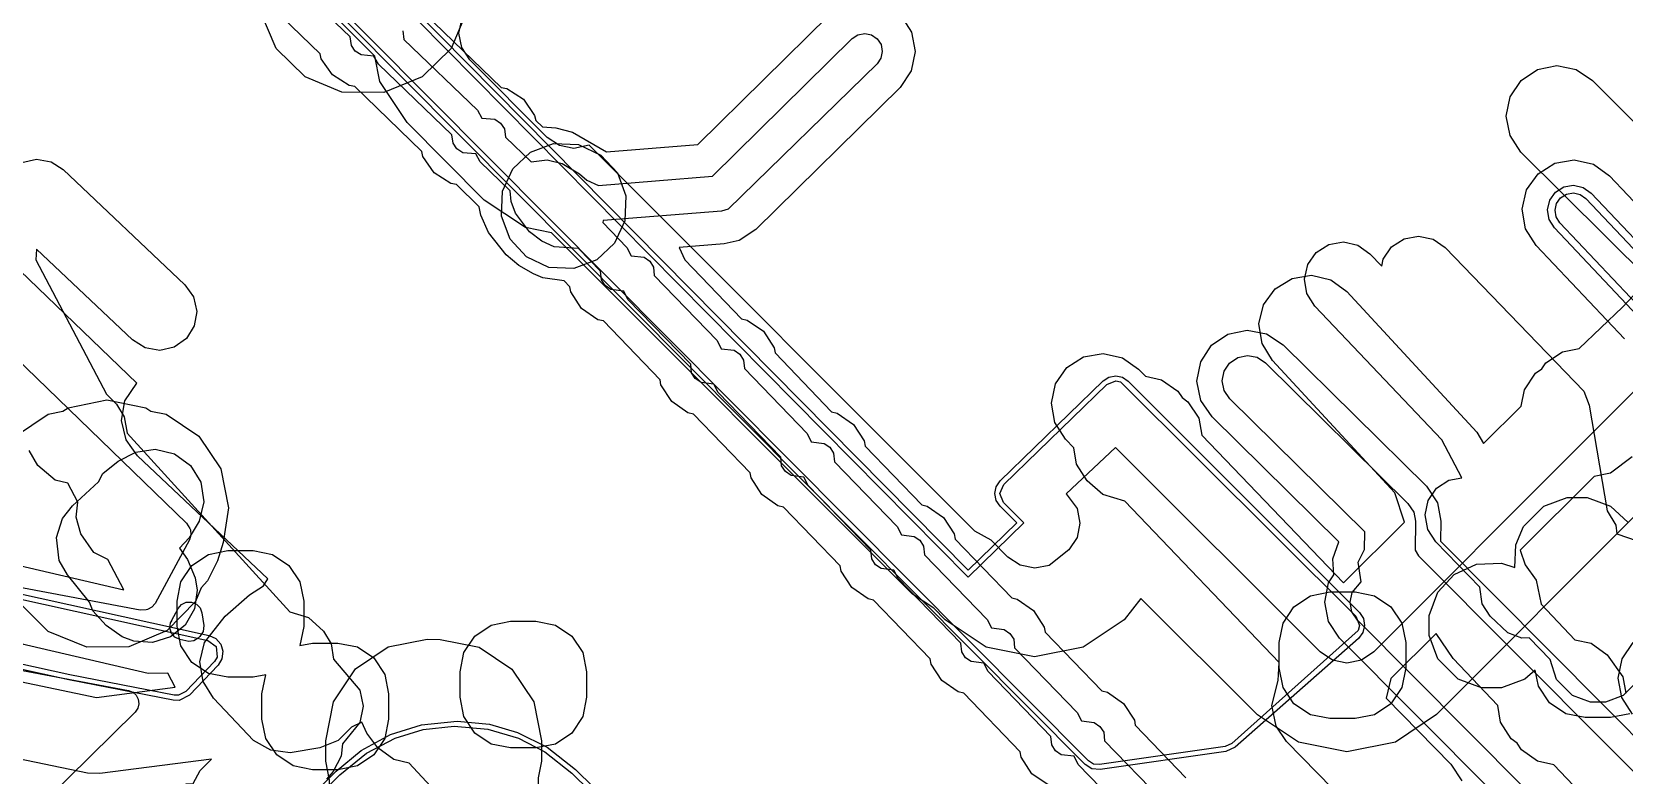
# Model space of a CAD drawing. Header units: metres. Extents: x -2677 to -840, y 169 to 1487.
# Drawn here: x -1924.5 to -1861.6, y 1100 to 1129.4 of the extents above; entities that cross this region are included whole.
import ezdxf

# ---------------------------------------------------------------- set-up
doc = ezdxf.new("R2010")
doc.units = ezdxf.units.M
doc.layers.add('AI_GREENING_EXCLUSIONS', color=1, linetype='Continuous')
doc.layers.add('AI_GREENING_LAWN', color=82, linetype='Continuous')

msp = doc.modelspace()

# ---------------------------------------------------------------- linework, layer by layer
at = {"layer": 'AI_GREENING_EXCLUSIONS'}
for points in [[(-1921.599, 1142.568), (-1887.53, 1108.111), (-1885.615, 1109.978), (-1886.272, 1110.635), (-1886.425, 1110.865), (-1886.477, 1111.136), (-1886.421, 1111.406), (-1886.264, 1111.633), (-1882.196, 1115.579), (-1881.97, 1115.727), (-1881.704, 1115.777), (-1881.439, 1115.723), (-1881.214, 1115.572), (-1872.083, 1106.442), (-1872.083, 1106.442), (-1871.927, 1106.205), (-1871.878, 1105.925), (-1871.945, 1105.649), (-1872.115, 1105.422), (-1876.986, 1101.124), (-1877.35, 1100.955), (-1882.32, 1100.244), (-1882.641, 1100.273), (-1882.915, 1100.443), (-1925.531, 1143.295)], [(-1921.883, 1142.569), (-1887.533, 1107.83), (-1885.33, 1109.977), (-1886.13, 1110.777), (-1886.277, 1111.134), (-1886.125, 1111.489), (-1882.057, 1115.436), (-1881.705, 1115.577), (-1881.516, 1115.538), (-1872.224, 1106.301), (-1872.078, 1105.931), (-1872.126, 1105.734), (-1877.118, 1101.274), (-1877.118, 1101.274), (-1877.378, 1101.153), (-1882.348, 1100.442), (-1882.578, 1100.462), (-1882.773, 1100.584), (-1925.353, 1143.382)], [(-1880.94, 1098.126), (-1883.185, 1100.443), (-1883.351, 1100.771), (-1883.856, 1100.832), (-1884.081, 1100.988), (-1884.229, 1101.217), (-1884.263, 1101.556), (-1886.74, 1104.113), (-1886.906, 1104.441), (-1887.412, 1104.503), (-1887.637, 1104.658), (-1887.785, 1104.888), (-1887.819, 1105.227), (-1890.296, 1107.784), (-1890.462, 1108.112), (-1890.968, 1108.173), (-1891.193, 1108.328), (-1891.341, 1108.558), (-1891.375, 1108.897), (-1893.852, 1111.454), (-1894.018, 1111.782), (-1894.524, 1111.843), (-1894.748, 1111.999), (-1894.897, 1112.228), (-1894.93, 1112.567), (-1897.408, 1115.124), (-1897.574, 1115.452), (-1898.08, 1115.514), (-1898.304, 1115.669), (-1898.452, 1115.899), (-1898.486, 1116.238), (-1900.963, 1118.795), (-1901.13, 1119.123), (-1901.635, 1119.184), (-1901.86, 1119.339), (-1902.008, 1119.569), (-1902.042, 1119.908), (-1902.912, 1120.806), (-1903.875, 1120.871), (-1904.366, 1121.098), (-1904.849, 1121.465), (-1905.401, 1122.193), (-1905.57, 1122.656), (-1905.609, 1123.074), (-1906.799, 1124.218), (-1906.977, 1124.54), (-1907.485, 1124.583), (-1907.715, 1124.73), (-1907.871, 1124.954), (-1907.917, 1125.292), (-1910.814, 1128.076), (-1910.992, 1128.398), (-1911.5, 1128.441), (-1911.73, 1128.588), (-1911.886, 1128.812), (-1911.932, 1129.15), (-1914.83, 1131.934)], [(-1884.373, 1099.639), (-1885.015, 1100.083), (-1885.438, 1100.739), (-1885.474, 1100.939), (-1887.708, 1103.262), (-1887.929, 1103.31), (-1888.571, 1103.754), (-1888.994, 1104.409), (-1889.03, 1104.609), (-1891.264, 1106.933), (-1891.484, 1106.98), (-1892.126, 1107.424), (-1892.55, 1108.079), (-1892.586, 1108.279), (-1894.82, 1110.603), (-1895.04, 1110.65), (-1895.682, 1111.094), (-1896.105, 1111.75), (-1896.142, 1111.949), (-1898.376, 1114.273), (-1898.596, 1114.321), (-1899.238, 1114.764), (-1899.661, 1115.42), (-1899.698, 1115.62), (-1901.932, 1117.944), (-1902.152, 1117.991), (-1902.794, 1118.435), (-1903.217, 1119.09), (-1903.253, 1119.29), (-1903.482, 1119.526), (-1904.319, 1119.649), (-1904.69, 1119.8), (-1905.271, 1120.138), (-1905.777, 1120.554), (-1906.467, 1121.433), (-1906.771, 1122.122), (-1906.833, 1122.448), (-1907.736, 1123.333), (-1907.958, 1123.372), (-1908.615, 1123.793), (-1909.062, 1124.433), (-1909.105, 1124.631), (-1911.751, 1127.191), (-1911.973, 1127.23), (-1912.631, 1127.651), (-1913.077, 1128.291), (-1913.121, 1128.489), (-1915.767, 1131.049)], [(-1853.064, 1118.404), (-1869.041, 1102.413), (-1870.663, 1101.328), (-1872.576, 1100.947), (-1874.489, 1101.327), (-1876.112, 1102.41), (-1880.707, 1107), (-1881.367, 1106.153), (-1882.991, 1105.069), (-1884.906, 1104.689), (-1886.821, 1105.072), (-1888.442, 1106.158), (-1888.89, 1106.607), (-1889.735, 1107.171), (-1903.989, 1121.424), (-1905.016, 1121.63), (-1906.638, 1122.717), (-1909.683, 1125.771), (-1910.764, 1127.393), (-1910.962, 1128.398), (-1912.483, 1129.919)], [(-1908.62, 1129.712), (-1905.974, 1127.152), (-1905.752, 1127.113), (-1905.095, 1126.692), (-1904.648, 1126.052), (-1904.605, 1125.854), (-1904.339, 1125.598), (-1903.806, 1125.566), (-1903.148, 1125.392), (-1901.811, 1124.623), (-1898.207, 1124.913), (-1893.024, 1130.013)], [(-1855.54, 1120.878), (-1871.517, 1104.887), (-1872.003, 1104.561), (-1872.577, 1104.447), (-1873.151, 1104.561), (-1873.638, 1104.886), (-1881.711, 1112.952), (-1883.656, 1111.13), (-1883.233, 1110.546), (-1883.119, 1109.972), (-1883.233, 1109.398), (-1883.558, 1108.911), (-1884.329, 1108.303), (-1884.903, 1108.189), (-1885.478, 1108.304), (-1885.964, 1108.63), (-1886.625, 1109.292), (-1887.261, 1109.646), (-1902.495, 1124.88), (-1903.098, 1124.747), (-1903.673, 1124.862), (-1904.159, 1125.188), (-1907.204, 1128.242), (-1907.529, 1128.729), (-1907.642, 1129.302), (-1907.513, 1129.898)], [(-1890.195, 1129.991), (-1889.767, 1129.338), (-1889.621, 1128.572), (-1889.779, 1127.808), (-1890.218, 1127.162), (-1895.92, 1121.552), (-1896.572, 1121.124), (-1897.162, 1120.984), (-1898.936, 1120.842), (-1898.712, 1120.351), (-1896.478, 1118.027), (-1896.257, 1117.98), (-1895.616, 1117.536), (-1895.192, 1116.88), (-1895.156, 1116.681), (-1892.922, 1114.357), (-1892.702, 1114.309), (-1892.06, 1113.866), (-1891.637, 1113.21), (-1891.6, 1113.01), (-1889.366, 1110.686), (-1889.146, 1110.639), (-1888.504, 1110.195), (-1888.081, 1109.54), (-1888.044, 1109.34), (-1885.81, 1107.016), (-1885.59, 1106.969), (-1884.948, 1106.525), (-1884.525, 1105.869), (-1884.489, 1105.67), (-1882.255, 1103.346), (-1882.034, 1103.298), (-1881.392, 1102.855), (-1880.969, 1102.199), (-1880.933, 1101.999), (-1878.931, 1099.915)], [(-1909.854, 1129.389), (-1909.808, 1129.051), (-1906.911, 1126.267), (-1906.733, 1125.945), (-1906.225, 1125.902), (-1905.995, 1125.755), (-1905.839, 1125.531), (-1905.793, 1125.193), (-1904.782, 1124.222), (-1904.16, 1124.3), (-1903.565, 1124.161), (-1902.873, 1123.756), (-1902.591, 1123.5), (-1902.133, 1123.293), (-1897.632, 1123.655), (-1892.112, 1129.087), (-1891.883, 1129.237), (-1891.615, 1129.288), (-1891.348, 1129.232), (-1891.122, 1129.079), (-1890.972, 1128.85), (-1890.921, 1128.582), (-1890.976, 1128.315), (-1891.13, 1128.089), (-1897.004, 1122.354), (-1897.266, 1122.28), (-1901.938, 1121.904), (-1901.952, 1121.827), (-1901.002, 1120.846), (-1900.836, 1120.518), (-1900.33, 1120.457), (-1900.105, 1120.302), (-1899.957, 1120.072), (-1899.923, 1119.733), (-1897.446, 1117.176), (-1897.28, 1116.848), (-1896.774, 1116.787), (-1896.549, 1116.631), (-1896.401, 1116.402), (-1896.367, 1116.063), (-1893.89, 1113.506), (-1893.724, 1113.178), (-1893.218, 1113.116), (-1892.994, 1112.961), (-1892.845, 1112.731), (-1892.812, 1112.392), (-1890.334, 1109.835), (-1890.168, 1109.507), (-1889.662, 1109.446), (-1889.438, 1109.291), (-1889.29, 1109.061), (-1889.256, 1108.722), (-1886.779, 1106.165), (-1886.612, 1105.837), (-1886.107, 1105.776), (-1885.882, 1105.62), (-1885.734, 1105.391), (-1885.7, 1105.052), (-1883.223, 1102.495), (-1883.057, 1102.167), (-1882.551, 1102.105), (-1882.326, 1101.95), (-1882.178, 1101.721), (-1882.144, 1101.381), (-1879.899, 1099.064)], [(-1871.323, 1097.647), (-1874.964, 1101.35), (-1875.372, 1101.954), (-1875.538, 1102.769), (-1875.292, 1103.757), (-1875.251, 1104.473), (-1881.344, 1110.83), (-1882.216, 1111.093), (-1882.829, 1111.634), (-1883.248, 1112.29), (-1883.363, 1112.937), (-1883.69, 1113.278), (-1884.109, 1113.936), (-1884.109, 1113.936), (-1884.245, 1114.704), (-1884.077, 1115.466), (-1883.629, 1116.106), (-1882.971, 1116.525), (-1882.203, 1116.661), (-1881.441, 1116.493), (-1880.802, 1116.046), (-1880.535, 1115.767), (-1879.892, 1115.626), (-1879.251, 1115.181), (-1879.086, 1114.923), (-1878.851, 1114.76), (-1878.428, 1114.104), (-1878.309, 1113.444), (-1872.716, 1107.608), (-1870.305, 1110.005), (-1870.682, 1111.158), (-1875.519, 1116.39), (-1875.927, 1117.056), (-1876.049, 1117.826), (-1875.867, 1118.585), (-1875.408, 1119.216), (-1874.743, 1119.624), (-1873.972, 1119.746), (-1873.213, 1119.564), (-1872.582, 1119.105), (-1867.449, 1113.553), (-1867.179, 1113.112), (-1865.693, 1114.588), (-1865.564, 1115.234), (-1865.13, 1115.882), (-1864.875, 1116.052), (-1864.716, 1116.29), (-1864.068, 1116.725), (-1863.411, 1116.856), (-1861.695, 1118.491), (-1860.656, 1119.594), (-1865.702, 1124.609), (-1866.135, 1125.258), (-1866.287, 1126.024), (-1866.135, 1126.789), (-1865.701, 1127.438), (-1865.053, 1127.871), (-1864.287, 1128.023), (-1863.522, 1127.871), (-1862.873, 1127.437), (-1858.796, 1123.359)], [(-1924.892, 1124.199), (-1924.32, 1124.325), (-1923.744, 1124.222), (-1923.259, 1123.915), (-1918.46, 1119.373), (-1918.121, 1118.895), (-1917.991, 1118.324), (-1918.09, 1117.747), (-1918.401, 1117.252), (-1918.879, 1116.914), (-1919.45, 1116.784), (-1920.027, 1116.882), (-1920.522, 1117.194), (-1924.314, 1120.783), (-1924.346, 1120.351), (-1921.55, 1115.055), (-1921.155, 1114.661), (-1920.852, 1114.16), (-1920.742, 1113.524), (-1914.309, 1106.475), (-1913.572, 1106.241), (-1912.983, 1105.711), (-1912.679, 1105.21), (-1912.596, 1104.606), (-1911.557, 1103.373), (-1911.415, 1102.743), (-1911.555, 1102.102), (-1912.23, 1101.259), (-1912.292, 1100.773), (-1912.603, 1100.172), (-1912.872, 1099.87)], [(-1861.619, 1117.24), (-1865.107, 1120.925), (-1865.523, 1121.586), (-1865.654, 1122.355), (-1865.481, 1123.116), (-1865.029, 1123.753), (-1864.369, 1124.168), (-1863.6, 1124.3), (-1862.839, 1124.126), (-1862.202, 1123.675), (-1859.305, 1120.615)], [(-1860.873, 1117.908), (-1864.381, 1121.613), (-1864.589, 1121.943), (-1864.654, 1122.328), (-1864.568, 1122.708), (-1864.342, 1123.027), (-1864.012, 1123.234), (-1863.627, 1123.3), (-1863.247, 1123.213), (-1862.928, 1122.988), (-1859.736, 1119.615)], [(-1860.675, 1118.134), (-1864.163, 1121.819), (-1864.308, 1122.05), (-1864.354, 1122.32), (-1864.294, 1122.586), (-1864.136, 1122.809), (-1863.905, 1122.954), (-1863.635, 1123), (-1863.369, 1122.94), (-1863.146, 1122.782), (-1859.865, 1119.315)], [(-1898.934, 1089.002), (-1909.607, 1100.504), (-1910.211, 1100.648), (-1910.844, 1101.105), (-1911.276, 1101.683), (-1911.478, 1102.118), (-1911.875, 1101.923), (-1912.413, 1101.397), (-1913.137, 1101.106), (-1914.296, 1100.903), (-1915.07, 1101.006), (-1915.745, 1101.397), (-1917.325, 1103.064), (-1917.738, 1103.726), (-1917.867, 1104.496), (-1917.691, 1105.256), (-1916.868, 1106.299), (-1915.913, 1107.137), (-1915.35, 1107.489), (-1915.185, 1107.772), (-1920.332, 1112.623), (-1920.784, 1113.259), (-1920.959, 1114.019), (-1920.829, 1114.789), (-1920.357, 1115.491), (-1926.751, 1121.636)], [(-1861.034, 1103.794), (-1861.663, 1103.165), (-1862.368, 1102.906), (-1862.962, 1102.906), (-1863.667, 1103.165), (-1864.296, 1103.794), (-1864.555, 1104.588), (-1865.383, 1105.439), (-1865.672, 1105.43), (-1866.219, 1105.636), (-1866.921, 1106.294), (-1867.239, 1106.785), (-1867.328, 1107.44), (-1869.066, 1109.227), (-1869.384, 1109.718), (-1869.491, 1110.293), (-1869.368, 1110.866), (-1869.037, 1111.348), (-1868.545, 1111.666), (-1868.039, 1111.759), (-1868.828, 1113.253), (-1873.84, 1118.529), (-1874.153, 1119.024), (-1874.252, 1119.6), (-1874.123, 1120.171), (-1873.786, 1120.649), (-1873.291, 1120.962), (-1872.714, 1121.061), (-1872.143, 1120.933), (-1871.665, 1120.595), (-1871.202, 1120.107), (-1871.143, 1120.384), (-1870.812, 1120.866), (-1870.321, 1121.185), (-1869.745, 1121.291), (-1869.173, 1121.17), (-1868.691, 1120.838), (-1863.22, 1115.175), (-1863.01, 1114.629), (-1862.293, 1110.455), (-1861.952, 1109.884), (-1861.92, 1109.544), (-1860.349, 1109.003)], [(-1860.747, 1093.258), (-1872.868, 1105.434), (-1873.3, 1106.084), (-1873.451, 1106.85), (-1873.297, 1107.615), (-1873.09, 1107.922), (-1873.127, 1108.563), (-1872.896, 1109.226), (-1877.901, 1114.16), (-1878.339, 1114.806), (-1878.497, 1115.57), (-1878.35, 1116.336), (-1877.921, 1116.988), (-1877.276, 1117.427), (-1876.511, 1117.584), (-1875.745, 1117.438), (-1875.093, 1117.009), (-1869.427, 1111.423), (-1869.005, 1110.767), (-1868.866, 1110.048), (-1868.879, 1109.251), (-1853.882, 1094.184)], [(-1858.981, 1092.902), (-1872.159, 1106.139), (-1872.375, 1106.464), (-1872.451, 1106.847), (-1872.374, 1107.23), (-1872.014, 1107.648), (-1872.137, 1108.424), (-1871.885, 1108.93), (-1871.873, 1109.622), (-1877.199, 1114.872), (-1877.418, 1115.195), (-1877.497, 1115.577), (-1877.424, 1115.96), (-1877.209, 1116.286), (-1876.886, 1116.505), (-1876.504, 1116.584), (-1876.121, 1116.511), (-1875.795, 1116.296), (-1870.164, 1110.746), (-1869.935, 1110.4), (-1869.866, 1110.041), (-1869.885, 1108.896), (-1869.743, 1108.676), (-1854.616, 1093.505)], [(-1925.153, 1113.403), (-1923.856, 1114.271), (-1923.273, 1114.386), (-1923.068, 1114.524), (-1921.537, 1114.828), (-1921.537, 1114.828), (-1920.006, 1114.524), (-1919.807, 1114.39), (-1919.204, 1114.271), (-1917.907, 1113.403), (-1917.039, 1112.106), (-1916.735, 1110.575), (-1916.942, 1109.204), (-1917.168, 1108.479), (-1917.561, 1107.689), (-1917.813, 1107.419), (-1918.04, 1106.875), (-1919.163, 1105.731), (-1920.672, 1105.084), (-1922.333, 1105.068), (-1923.855, 1105.688), (-1925.042, 1106.875)], [(-1925.794, 1108.48), (-1920.867, 1107.334), (-1921.5, 1108.534), (-1922.049, 1108.816), (-1922.562, 1109.544), (-1922.751, 1110.206), (-1922.69, 1110.789), (-1923.087, 1111.54), (-1923.584, 1111.663), (-1924.263, 1112.239), (-1924.612, 1112.832)], [(-1861.307, 1112.58), (-1862.167, 1111.939), (-1862.811, 1111.812), (-1865.735, 1108.906), (-1865.543, 1108.318), (-1865.097, 1107.712), (-1864.901, 1106.766), (-1863.575, 1105.37), (-1862.936, 1105.226), (-1862.299, 1104.776), (-1861.678, 1103.902), (-1861.566, 1103.255)], [(-1861.4, 1102.448), (-1862.165, 1102.296), (-1863.165, 1102.296), (-1863.93, 1102.448), (-1864.579, 1102.882), (-1865.013, 1103.531), (-1865.14, 1104.171), (-1865.552, 1103.811), (-1866.469, 1103.47), (-1867.261, 1103.47), (-1868.178, 1103.811), (-1868.984, 1104.617), (-1869.325, 1105.534), (-1869.325, 1106.326), (-1868.984, 1107.243), (-1868.337, 1107.942), (-1867.455, 1108.351), (-1866.469, 1108.39), (-1865.943, 1108.213), (-1865.943, 1108.213), (-1865.904, 1109.113), (-1865.602, 1109.836), (-1864.796, 1110.642), (-1863.879, 1110.983), (-1863.087, 1110.983), (-1862.17, 1110.642), (-1861.471, 1109.995)], [(-1933.161, 1108.784), (-1917.549, 1105.34), (-1917.219, 1105.095), (-1917.185, 1104.686), (-1917.294, 1104.507), (-1918.42, 1103.324), (-1918.712, 1103.174), (-1918.878, 1103.179), (-1923.004, 1103.987), (-1940.65, 1107.866)], [(-1933.118, 1108.979), (-1917.506, 1105.535), (-1917.238, 1105.413), (-1917.045, 1105.192), (-1916.959, 1104.911), (-1916.996, 1104.62), (-1917.149, 1104.369), (-1918.275, 1103.187), (-1918.684, 1102.976), (-1918.917, 1102.982), (-1923.047, 1103.791), (-1940.045, 1107.528)], [(-1927.921, 1104.334), (-1921.946, 1103.094), (-1918.838, 1103.491), (-1919.135, 1104.055), (-1919.906, 1104.031), (-1926.473, 1105.558)], [(-1860.536, 1096.363), (-1864.406, 1100.437), (-1865.049, 1100.58), (-1865.687, 1101.029), (-1865.851, 1101.288), (-1866.086, 1101.452), (-1866.505, 1102.11), (-1866.622, 1102.77), (-1868.383, 1104.627), (-1869.052, 1105.61), (-1870.836, 1103.838), (-1871.032, 1103.057), (-1868.471, 1100.452), (-1868.043, 1099.799)], [(-1861.3, 1102.435), (-1861.726, 1103.089), (-1861.87, 1103.856), (-1861.709, 1104.619), (-1861.268, 1105.263)], [(-1919.719, 1092.894), (-1912.484, 1100.181), (-1911.498, 1100.997), (-1910.346, 1101.626), (-1909.114, 1102.013), (-1907.709, 1102.157), (-1906.436, 1102.031), (-1905.326, 1101.712), (-1904.155, 1101.124), (-1903.041, 1100.246), (-1900.191, 1097.454)], [(-1919.718, 1092.612), (-1912.342, 1100.04), (-1911.288, 1100.898), (-1910.162, 1101.487), (-1909.056, 1101.821), (-1907.822, 1101.957), (-1906.491, 1101.839), (-1905.29, 1101.484), (-1904.246, 1100.946), (-1903.181, 1100.103), (-1900.331, 1097.311)], [(-1927.599, 1090.426), (-1922.432, 1095.431), (-1920.512, 1097.025), (-1920.426, 1097.966), (-1920.266, 1098.343), (-1919.861, 1098.913), (-1919.248, 1099.388), (-1918.394, 1099.688), (-1918.129, 1099.699), (-1917.859, 1100.213), (-1917.409, 1100.649), (-1921.816, 1100.086), (-1922.31, 1100.106), (-1928.531, 1101.397)]]:
    msp.add_lwpolyline(points, dxfattribs=at)
for points in [[(-1909.615, 1136.373), (-1908.318, 1135.505), (-1907.45, 1134.208), (-1907.146, 1132.677), (-1907.146, 1131.871), (-1907.277, 1131.212), (-1907.277, 1130.287), (-1907.94, 1128.701), (-1909.084, 1127.578), (-1910.606, 1126.958), (-1912.267, 1126.974), (-1913.712, 1127.578), (-1914.856, 1128.701), (-1915.503, 1130.21), (-1915.519, 1131.13), (-1915.668, 1131.88), (-1915.668, 1132.682), (-1915.364, 1134.213), (-1914.496, 1135.51), (-1913.199, 1136.378), (-1911.668, 1136.682), (-1911.146, 1136.677), (-1909.615, 1136.373)], [(-1901.081, 1121.891), (-1901.49, 1121.009), (-1902.189, 1120.362), (-1903.106, 1120.021), (-1904.092, 1120.06), (-1904.974, 1120.469), (-1905.621, 1121.168), (-1905.962, 1122.085), (-1905.923, 1123.071), (-1905.514, 1123.953), (-1904.815, 1124.6), (-1903.898, 1124.941), (-1902.912, 1124.902), (-1902.03, 1124.493), (-1901.383, 1123.794), (-1901.042, 1122.877), (-1901.081, 1121.891)], [(-1920.478, 1105.308), (-1920.93, 1105.487), (-1921.568, 1105.931), (-1922.096, 1106.505), (-1922.222, 1106.847), (-1923.098, 1107.934), (-1923.417, 1108.496), (-1923.53, 1109.402), (-1923.297, 1110.147), (-1922.899, 1110.657), (-1921.876, 1111.604), (-1921.703, 1111.922), (-1921.097, 1112.414), (-1920.398, 1112.763), (-1919.628, 1112.885), (-1918.869, 1112.703), (-1918.237, 1112.244), (-1917.829, 1111.579), (-1917.707, 1110.808), (-1917.889, 1110.05), (-1918.289, 1109.383), (-1918.672, 1108.979), (-1918.354, 1108.527), (-1918.053, 1107.806), (-1917.974, 1107.329), (-1918.08, 1106.593), (-1918.449, 1105.947), (-1919.027, 1105.48), (-1919.737, 1105.257), (-1920.478, 1105.308)], [(-1920.478, 1105.308), (-1920.93, 1105.487), (-1921.568, 1105.931), (-1922.096, 1106.505), (-1922.222, 1106.847), (-1923.098, 1107.934), (-1923.417, 1108.496), (-1923.53, 1109.402), (-1923.297, 1110.147), (-1922.899, 1110.657), (-1921.876, 1111.604), (-1921.703, 1111.922), (-1921.097, 1112.414), (-1920.398, 1112.763), (-1919.628, 1112.885), (-1918.869, 1112.703), (-1918.237, 1112.244), (-1917.829, 1111.579), (-1917.707, 1110.808), (-1917.889, 1110.05), (-1918.289, 1109.383), (-1918.672, 1108.979), (-1918.354, 1108.527), (-1918.053, 1107.806), (-1917.974, 1107.329), (-1918.08, 1106.593), (-1918.449, 1105.947), (-1919.027, 1105.48), (-1919.737, 1105.257), (-1920.478, 1105.308)], [(-1916.765, 1108.888), (-1915.765, 1108.888), (-1915, 1108.736), (-1914.351, 1108.302), (-1913.917, 1107.653), (-1913.765, 1106.888), (-1913.765, 1105.888), (-1913.915, 1105.136), (-1913.415, 1105.235), (-1912.415, 1105.235), (-1911.65, 1105.083), (-1911.001, 1104.649), (-1910.567, 1104), (-1910.415, 1103.235), (-1910.415, 1102.235), (-1910.567, 1101.47), (-1911.001, 1100.821), (-1911.65, 1100.387), (-1912.415, 1100.235), (-1913.415, 1100.235), (-1914.18, 1100.387), (-1914.829, 1100.821), (-1915.263, 1101.47), (-1915.415, 1102.235), (-1915.415, 1103.235), (-1915.265, 1103.987), (-1915.765, 1103.888), (-1916.765, 1103.888), (-1917.53, 1104.04), (-1918.179, 1104.474), (-1918.613, 1105.123), (-1918.765, 1105.888), (-1918.765, 1106.888), (-1918.613, 1107.653), (-1918.179, 1108.302), (-1917.53, 1108.736), (-1916.765, 1108.888)], [(-1870.837, 1102.84), (-1871.486, 1102.406), (-1872.251, 1102.254), (-1873.251, 1102.254), (-1874.016, 1102.406), (-1874.665, 1102.84), (-1875.099, 1103.489), (-1875.251, 1104.254), (-1875.251, 1105.254), (-1875.099, 1106.019), (-1874.665, 1106.668), (-1874.016, 1107.102), (-1873.251, 1107.254), (-1872.251, 1107.254), (-1871.486, 1107.102), (-1870.837, 1106.668), (-1870.403, 1106.019), (-1870.251, 1105.254), (-1870.251, 1104.254), (-1870.403, 1103.489), (-1870.837, 1102.84)], [(-1903.182, 1101.684), (-1903.831, 1101.25), (-1904.596, 1101.098), (-1905.596, 1101.098), (-1906.361, 1101.25), (-1907.01, 1101.684), (-1907.444, 1102.333), (-1907.596, 1103.098), (-1907.596, 1104.098), (-1907.444, 1104.863), (-1907.01, 1105.512), (-1906.361, 1105.946), (-1905.596, 1106.098), (-1904.596, 1106.098), (-1903.831, 1105.946), (-1903.182, 1105.512), (-1902.748, 1104.863), (-1902.596, 1104.098), (-1902.596, 1103.098), (-1902.748, 1102.333), (-1903.182, 1101.684)], [(-1906.844, 1105.076), (-1905.547, 1104.208), (-1904.679, 1102.911), (-1904.375, 1101.38), (-1904.375, 1100.574), (-1904.506, 1099.915), (-1904.506, 1098.99), (-1905.169, 1097.404), (-1906.313, 1096.281), (-1907.835, 1095.661), (-1909.496, 1095.677), (-1910.941, 1096.281), (-1912.085, 1097.404), (-1912.732, 1098.913), (-1912.748, 1099.833), (-1912.897, 1100.583), (-1912.897, 1101.385), (-1912.593, 1102.916), (-1911.725, 1104.213), (-1910.428, 1105.081), (-1908.897, 1105.385), (-1908.375, 1105.38), (-1906.844, 1105.076)]]:
    msp.add_lwpolyline(points, close=True, dxfattribs=at)
at = {"layer": 'AI_GREENING_LAWN'}
for points in [[(-1936.554, 1127.534), (-1918.392, 1109.965), (-1918.264, 1109.759), (-1918.244, 1109.698), (-1918.222, 1109.499), (-1918.281, 1109.307), (-1919.636, 1106.803), (-1919.761, 1106.653), (-1919.934, 1106.562), (-1919.992, 1106.545), (-1920.225, 1106.533), (-1938.033, 1109.888)], [(-1938.06, 1106.637), (-1920.683, 1103.363), (-1920.515, 1103.298), (-1920.381, 1103.178), (-1920.298, 1103.018), (-1920.277, 1102.838), (-1920.321, 1102.663), (-1920.425, 1102.516), (-1925.727, 1097.286)]]:
    msp.add_lwpolyline(points, dxfattribs=at)
msp.add_lwpolyline([(-1917.74, 1105.689), (-1917.868, 1105.49), (-1917.93, 1105.432), (-1918.105, 1105.324), (-1918.31, 1105.297), (-1918.416, 1105.327), (-1918.416, 1105.326), (-1918.661, 1105.38), (-1918.851, 1105.467), (-1918.99, 1105.625), (-1919.051, 1105.826), (-1919.024, 1106.034), (-1918.979, 1106.109), (-1918.986, 1106.113), (-1918.725, 1106.596), (-1918.59, 1106.754), (-1918.404, 1106.844), (-1918.197, 1106.85), (-1918.005, 1106.772), (-1917.861, 1106.624), (-1917.79, 1106.429), (-1917.717, 1105.925), (-1917.74, 1105.689)], close=True, dxfattribs=at)

doc.saveas('drawing.dxf')
